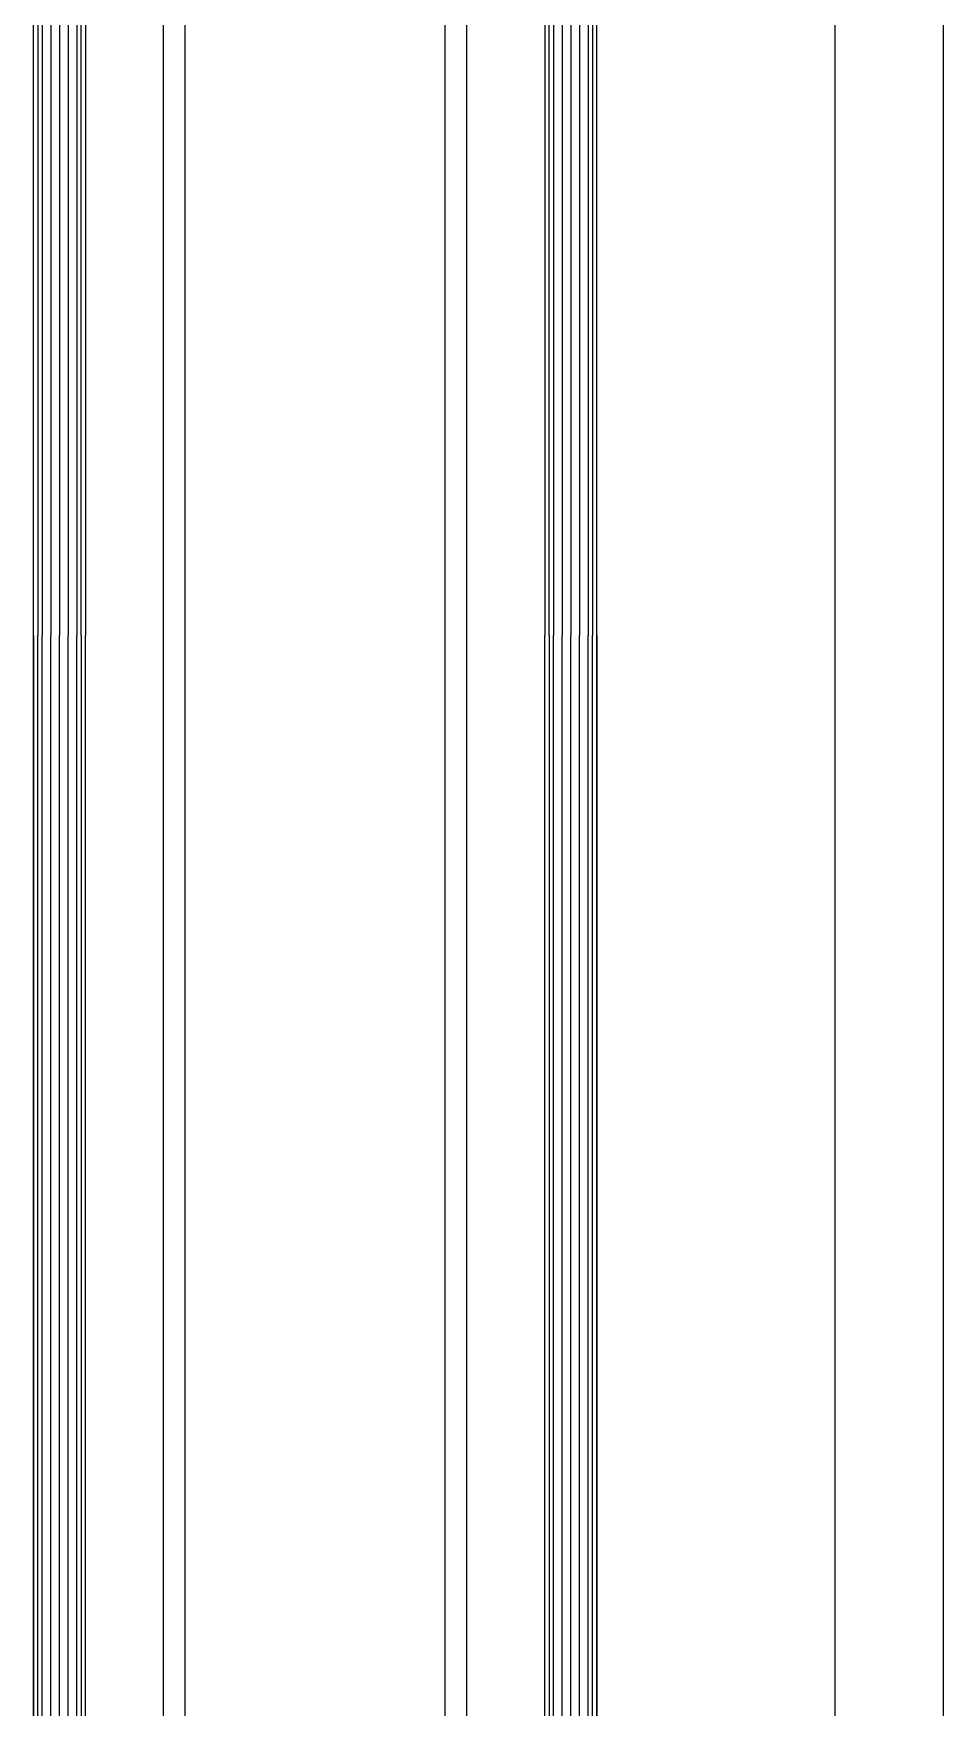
# Model space of a CAD drawing. Extents: x -163002 to 22103, y -98847 to 51643.
# Drawn here: x -128314.9 to -128104.9, y 34890.6 to 35277.1 of the extents above; entities that cross this region are included whole.
import ezdxf

# ---------------------------------------------------------------- set-up
doc = ezdxf.new("R2010")
doc.units = 0
doc.header["$LTSCALE"] = 1000
doc.header["$MEASUREMENT"] = 0
doc.layers.get('0').update_dxf_attribs({"linetype": 'CONTINUOUS'})
doc.layers.add('S2108a$0$glass-p', color=1, linetype='CONTINUOUS')

# ---------------------------------------------------------------- blocks, each defined once
blk = doc.blocks.new('S2108a')
at = {"layer": 'S2108a$0$glass-p'}
for p, q in [((-128314.897, 35138.106), (-128314.897, 35737.106)), ((-128313.897, 35738.106), (-128313.897, 35138.106)), ((-128312.897, 35738.106), (-128312.897, 35138.106)), ((-128310.897, 35738.106), (-128310.897, 35138.106)), ((-128308.897, 35738.106), (-128308.897, 35138.106)), ((-128306.897, 35738.106), (-128306.897, 35138.106)), ((-128304.897, 35738.106), (-128304.897, 35138.106)), ((-128303.897, 35138.106), (-128303.897, 35738.106)), ((-128302.897, 35737.106), (-128302.897, 35138.106)), ((-128196.897, 35737.106), (-128196.897, 35138.106)), ((-128195.897, 35138.106), (-128195.897, 35738.106)), ((-128194.897, 35738.106), (-128194.897, 35138.106)), ((-128192.897, 35738.106), (-128192.897, 35138.106)), ((-128190.897, 35738.106), (-128190.897, 35138.106)), ((-128188.897, 35738.106), (-128188.897, 35138.106)), ((-128186.897, 35738.106), (-128186.897, 35138.106)), ((-128185.897, 35738.106), (-128185.897, 35138.106)), ((-128184.897, 35138.106), (-128184.897, 35737.106)), ((-128284.897, 35138.106), (-128284.897, 35607.08)), ((-128279.897, 35138.106), (-128279.897, 35607.08)), ((-128219.897, 35138.106), (-128219.897, 35607.08)), ((-128214.897, 35138.106), (-128214.897, 35607.08)), ((-128129.897, 35138.106), (-128129.897, 35590.98)), ((-128129.897, 35138.106), (-128129.897, 35590.98)), ((-128104.897, 35138.106), (-128104.897, 35561.126)), ((-128314.897, 34532.106), (-128314.897, 35138.106)), ((-128314.897, 35138.106), (-128314.897, 34615.106)), ((-128313.897, 34614.106), (-128313.897, 35138.106)), ((-128312.897, 34614.106), (-128312.897, 35138.106)), ((-128310.897, 34614.106), (-128310.897, 35138.106)), ((-128308.897, 34614.106), (-128308.897, 35138.106)), ((-128306.897, 34614.106), (-128306.897, 35138.106)), ((-128304.897, 34614.106), (-128304.897, 35138.106)), ((-128303.897, 35138.106), (-128303.897, 34614.106)), ((-128302.897, 34615.106), (-128302.897, 35138.106)), ((-128284.897, 34575.106), (-128284.897, 35138.106)), ((-128279.897, 34575.106), (-128279.897, 35138.106)), ((-128219.897, 34575.106), (-128219.897, 35138.106)), ((-128214.897, 34575.106), (-128214.897, 35138.106)), ((-128196.897, 34615.106), (-128196.897, 35138.106)), ((-128195.897, 35138.106), (-128195.897, 34614.106)), ((-128194.897, 34614.106), (-128194.897, 35138.106)), ((-128192.897, 34614.106), (-128192.897, 35138.106)), ((-128190.897, 34614.106), (-128190.897, 35138.106)), ((-128188.897, 34614.106), (-128188.897, 35138.106)), ((-128186.897, 34614.106), (-128186.897, 35138.106)), ((-128185.897, 34614.106), (-128185.897, 35138.106)), ((-128184.897, 34532.106), (-128184.897, 35138.106)), ((-128184.897, 35138.106), (-128184.897, 34615.106)), ((-128129.897, 34730.106), (-128129.897, 35138.106)), ((-128104.897, 34730.106), (-128104.897, 35138.106))]:
    blk.add_line(p, q, dxfattribs=at)

msp = doc.modelspace()

# ---------------------------------------------------------------- block references
msp.add_blockref('S2108a', (0, 0))

doc.saveas('drawing.dxf')
